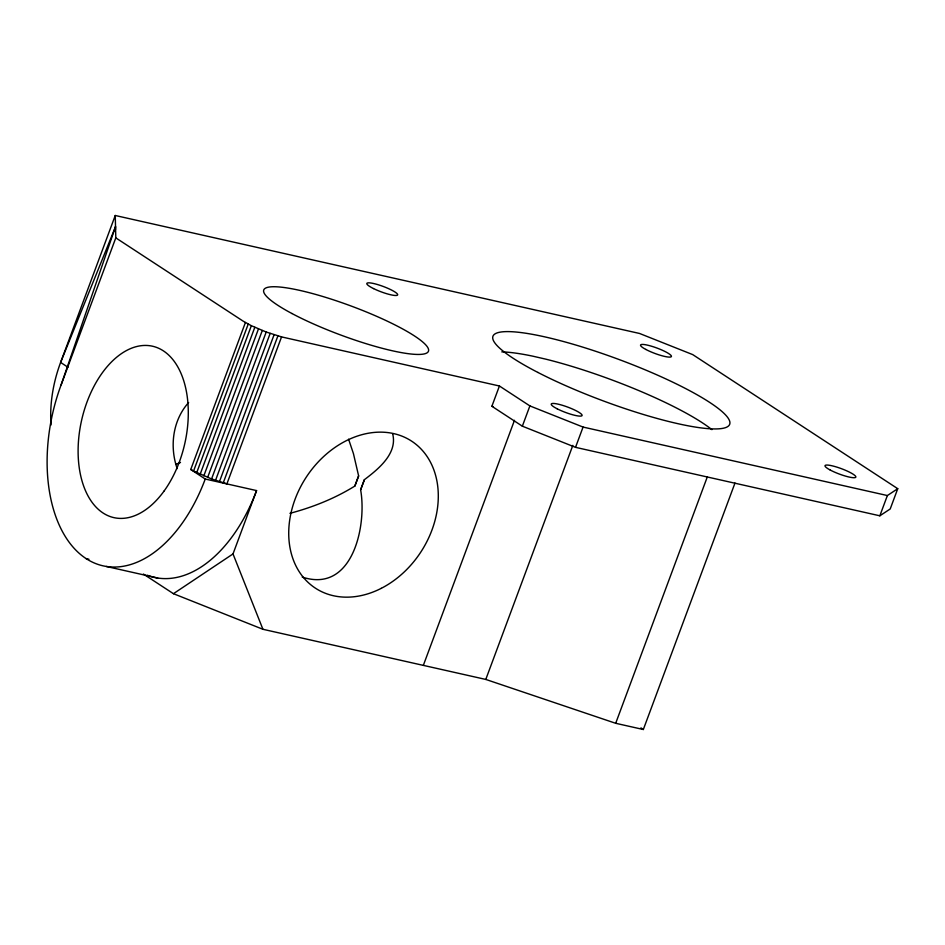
<?xml version="1.0" encoding="UTF-8"?>
<svg xmlns="http://www.w3.org/2000/svg" width="945" height="945" viewBox="0 0 945 945"><rect width="100%" height="100%" fill="white"/><g stroke="black" fill="none" stroke-linecap="round" stroke-linejoin="round"><path stroke-width="1.42" d="M115.479 229.623L115.526 226.682L60.61 362.431A137.273 106.939 -56.8 0 0 51.03 424.99M348.587 439.201L353.442 453.624L358.627 475.914L354.859 486.049C334.837 498.487 312.689 507.311 289.95 513.324M392.671 433.826C397.715 453.529 378.343 469.122 364.392 479.682L360.624 489.817C367.062 525.703 352.591 593.791 302.235 577.064M88.936 559.239L86.089 558.589A137.273 82.652 -77.3 0 1 61.153 384.804L115.526 226.682M115.255 215.495L115.798 237.868L242.983 321.04L251.358 325.706L266.207 332.014L281.551 336.904L499.421 385.997L491.884 406.267L522.349 426.183L575.529 447.339L879.842 515.805L890.214 508.965L897.75 488.695L692.732 354.611L639.552 333.467L115.255 215.495L60.61 362.431L68.016 367.274M61.153 384.804L115.798 237.868M143.416 574.064L173.443 593.696L233.013 553.924L256.567 490.585L205.242 479.032L190.76 469.476L245.405 322.529M281.551 336.904L226.906 483.852L211.562 478.961L193.571 471.035L248.216 324.1M196.714 472.642L251.358 325.706M200.151 474.26L254.796 327.324M203.813 475.878L258.457 328.931M207.64 477.449L262.285 330.514M211.562 478.961L266.207 332.014M215.519 480.379L270.164 333.431M219.441 481.678L274.085 334.743M223.256 482.848L277.901 335.9M354.859 486.049L358.627 475.914M360.624 489.817L364.392 479.682M423.336 665.386L514.482 420.301M522.349 426.183L529.885 405.913L499.421 385.997M173.443 593.696L262.923 629.287L485.789 679.431L572.835 445.367M575.529 447.339L583.065 427.069L887.379 495.546L897.75 488.695M485.789 679.431L615.691 723.291L707.344 476.823M615.691 723.291L643.332 729.505L734.986 483.049M879.842 515.805L887.379 495.546M188.622 402.546C172.663 420.312 169.474 446.489 177.188 468.614M491.884 406.267L492.959 406.504M106.336 566.468L157.673 578.021M529.885 405.913L583.065 427.069M190.76 469.476L193.571 471.035M640.946 727.886L643.332 729.505M233.013 553.924L262.923 629.287M256.567 490.585A137.273 82.652 -77.3 0 1 147.219 575.21M205.242 479.032A137.273 82.652 -77.3 0 1 86.089 558.589M180.495 462.459A87.861 68.442 -56.8 0 1 175.652 464.408M501.795 351.883A126.299 22.148 20.4 0 1 532.744 356.159L545.749 359.147A126.299 22.148 20.4 0 1 711.904 429.644M164.253 490.798A87.861 52.896 -77.3 0 0 157.071 347.606A87.861 52.896 -77.3 0 0 78.258 457.356A87.861 52.896 -77.3 0 0 164.253 490.798M381.248 588.345A87.861 68.442 -56.8 0 0 417.548 445.638A87.861 68.442 -56.8 0 0 291.721 509.957A87.861 68.442 -56.8 0 0 381.248 588.345M291.934 313.516A87.861 15.403 20.4 0 0 427.105 352.804A87.861 15.403 20.4 0 0 319.28 295.454A87.861 15.403 20.4 0 0 291.934 313.516M373.523 288.579A16.478 2.894 20.4 0 0 397.644 294.923A16.478 2.894 20.4 0 0 375.484 283.972A16.478 2.894 20.4 0 0 373.523 288.579M830.242 470.043A16.478 2.894 20.4 0 0 855.591 477.414A16.478 2.894 20.4 0 0 835.38 466.665A16.478 2.894 20.4 0 0 830.242 470.043M537.918 372.448A126.299 22.148 20.4 0 0 728.713 425.782A126.299 22.148 20.4 0 0 567.295 342.574A126.299 22.148 20.4 0 0 537.918 372.448M645.813 349.437A16.478 2.894 20.4 0 0 671.163 356.797A16.478 2.894 20.4 0 0 650.94 346.047A16.478 2.894 20.4 0 0 645.813 349.437M557.219 408.831A16.478 2.894 20.4 0 0 581.99 415.682A16.478 2.894 20.4 0 0 560.739 404.814A16.478 2.894 20.4 0 0 557.219 408.831"/></g></svg>
